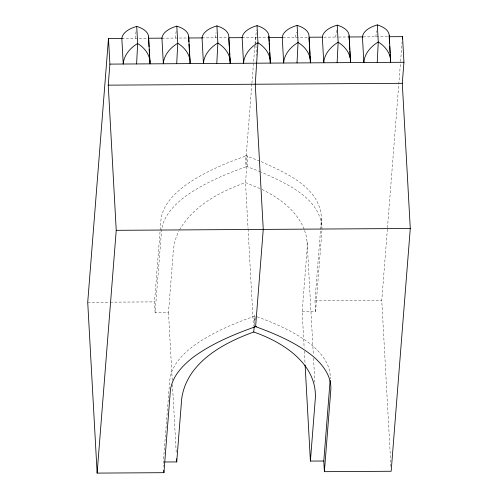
<?xml version="1.0" encoding="UTF-8"?>
<svg xmlns="http://www.w3.org/2000/svg" width="498" height="498" viewBox="0 0 498 498"><rect width="100%" height="100%" fill="white"/><g stroke="black" fill="none" stroke-linecap="round" stroke-linejoin="round"><path stroke-width="0.37" stroke-dasharray="2.49 1.87" d="M304.589 230.549L306.146 235.548L307.142 242.084L307.129 248.664L302.168 311.642L304.172 348.034M155.102 312.563L154.511 301.888L160.972 219.799C162.659 205.338 173.509 194.419 184.484 185.922C203.439 172.289 225.189 163.282 247.083 155.538L247.674 166.214C225.775 173.958 204.031 182.959 185.069 196.598C174.095 205.095 163.251 216.014 161.564 230.474L155.102 312.563L168.492 312.483L173.453 249.504L174.474 242.912L176.497 236.363L178.913 231.19M251.857 83.963L246.199 155.868L246.784 166.544L245.52 182.579L248.035 228.265M251.92 83.191L254.957 44.527M255.02 43.756L256.451 30.123M254.229 325.916L255.013 315.987L254.179 315.67L254.596 323.289M302.168 311.642L315.564 311.555L314.973 300.885L321.434 218.796C320.706 187.067 284.893 172.52 260.423 161.302M315.564 311.555L322.025 229.466C321.291 197.743 285.479 183.196 261.014 171.978M390.918 466.601L381.767 300.462L387.432 228.514M387.488 227.742L400.523 62.182M400.579 61.403L402.166 41.29M135.201 38.321L136.047 31.623M175.302 38.072L176.149 31.368M215.404 37.823L216.064 32.607M295.613 37.319L296.273 32.102M335.714 37.064L336.748 28.878M375.816 36.815L376.569 30.857M179.517 229.895C193.629 205.612 219.904 191.736 245.52 182.579L261.338 189.165M121.829 38.408L147.825 38.246M161.937 38.153L187.927 37.991M202.039 37.904L228.028 37.742M242.14 37.655L257.839 37.555M258.618 37.549L268.876 37.487M282.982 37.4L308.978 37.232M323.831 37.138L337.961 37.051M338.684 37.045L349.079 36.983M363.191 36.896L389.181 36.734M87.723 302.305L109.467 302.174M110.245 302.168L154.511 301.888M314.973 300.885L381.767 300.462M259.713 161.035L245.358 155.55L245.95 166.226L260.298 171.704M257.149 316.803C276.577 323.837 295.762 332.384 312.059 345.295C321.969 353.692 330.989 365.221 330.255 378.91M262.023 189.483C279.527 197.967 296.509 210.623 304.147 229.117M321.434 218.796L321.938 227.941M307.142 242.084L313.367 355.13M313.535 358.23L314.854 382.234M304.346 351.134L305.069 364.293M255.505 37.568L255.891 44.559M255.935 45.33L256.489 55.427M255.225 319.797L255.013 315.987C233.406 323.625 212.005 332.602 193.299 346.042C182.324 354.539 171.474 365.457 169.793 379.918L163.332 462.007L163.581 466.582M248.079 229.036L253.407 325.829M168.492 312.483L172.246 380.621M172.457 384.493L176.255 453.404"/><path stroke-width="0.75" d="M136.608 63.943L137.647 43.488L136.707 26.406A34.48 16.309 2.8 0 0 121.829 38.408L123.243 64.024A34.48 24.595 -10.6 0 1 137.647 43.488A34.48 24.95 2.3 0 1 149.979 63.856L149.637 57.65M176.715 63.688L177.749 43.239L176.809 26.157A34.48 16.309 2.8 0 0 161.937 38.153L163.344 63.775A34.48 24.595 -10.6 0 1 177.749 43.239A34.48 24.95 2.3 0 1 190.08 63.607L189.993 62.057M216.817 63.439L217.856 42.984L216.916 25.908A34.48 16.309 2.8 0 0 202.039 37.904L203.445 63.526A34.48 24.595 -10.6 0 1 217.856 42.984A34.48 24.95 2.3 0 1 230.182 63.358L229.839 57.146M297.02 62.935L298.059 42.479L297.119 25.404A34.48 16.309 2.8 0 0 282.242 37.4L283.655 63.022A34.48 24.595 -10.6 0 1 298.059 42.479A34.48 24.95 2.3 0 1 310.391 62.854L310.005 55.863M337.121 62.686L338.161 42.23L337.221 25.149A34.48 16.309 2.8 0 0 322.343 37.151L309.183 37.232M377.223 62.437L378.262 41.981L377.322 24.9A34.48 16.309 2.8 0 0 362.444 36.902L363.857 62.518A34.48 24.595 -10.6 0 1 378.262 41.981A34.48 24.95 2.3 0 1 390.594 62.35L390.164 54.587M122.489 38.402L108.483 38.489L87.723 302.305L97.129 473.1L163.917 472.683L170.378 390.594C172.065 376.133 182.909 365.215 193.884 356.711C212.845 343.078 234.589 334.077 256.489 326.333M97.129 473.1L116.233 230.325L108.24 85.152L109.896 64.111L108.483 38.489M164.819 461.995L176.722 461.92L181.677 398.948C186.445 363.017 222.836 343.072 253.75 332.023C282.565 341.933 316.933 363.552 315.352 398.107L310.397 461.086L323.793 460.999L330.13 380.46M253.75 332.023L254.173 326.676M255.599 326.663L263.255 229.404L255.262 84.23L257.958 42.735L257.018 25.653A34.48 16.309 2.8 0 0 242.14 37.655L243.553 63.271A34.48 24.595 -10.6 0 1 257.958 42.735A34.48 24.95 2.3 0 1 270.283 63.103L270.159 60.775M389.305 36.734L402.527 36.647L403.94 62.269L402.284 83.309L410.277 228.482L391.173 471.257L324.379 471.674L330.84 389.585C331.581 375.897 322.555 364.368 312.644 355.97C295.526 342.356 275.176 333.735 254.764 326.339M402.347 38.969L402.527 36.647M148.933 38.24L162.161 38.153M188.611 37.991L202.611 37.904M229.061 37.736L242.283 37.655M268.733 37.487L282.733 37.4M348.855 36.983L362.855 36.896M109.896 64.111L403.94 62.269M108.24 85.152L402.284 83.309M116.233 230.325L410.277 228.482M389.224 35.507L390.6 60.451M389.567 43.718L389.181 36.734A34.48 15.955 -7.4 0 0 377.322 24.9M389.697 46.046L390.077 53.037M349.123 35.756L350.492 60.7M349.254 40.089L349.079 36.983A34.48 15.955 -7.4 0 0 337.221 25.149M349.335 41.639L349.764 49.402M349.851 50.958L350.231 57.942M350.362 60.27L350.492 62.599A34.48 24.95 2.3 0 0 338.161 42.23A34.48 24.595 -10.6 0 0 323.756 62.767L322.343 37.151M310.391 60.955L309.021 36.005A34.48 15.955 -7.4 0 0 297.119 25.404M309.021 38.01L309.407 45.001M309.488 46.551L309.918 54.313M323.793 460.999L324.379 471.674M305.112 365.071L310.397 461.086M268.914 36.261L270.29 61.204M269.088 41.365L268.876 37.487A34.48 15.955 -7.4 0 0 257.018 25.653M269.175 42.921L269.561 49.906M269.686 52.234L270.072 59.225M230.188 61.453L228.812 36.51A34.48 15.955 -7.4 0 0 216.916 25.908M228.812 38.514L229.242 46.277M229.329 47.827L229.715 54.817M188.711 36.759L190.087 61.708M188.885 41.869L188.667 37.991A34.48 15.955 -7.4 0 0 176.809 26.157M189.01 44.198L189.396 51.188M189.483 52.738L189.869 59.723M176.553 458.826L176.722 461.92M148.609 37.014L149.979 61.957M148.653 39.79L149.039 46.781M149.163 49.109L149.549 56.093M163.792 470.392L163.917 472.683M136.707 26.406A34.48 15.955 -7.4 0 1 148.566 38.24"/></g></svg>
